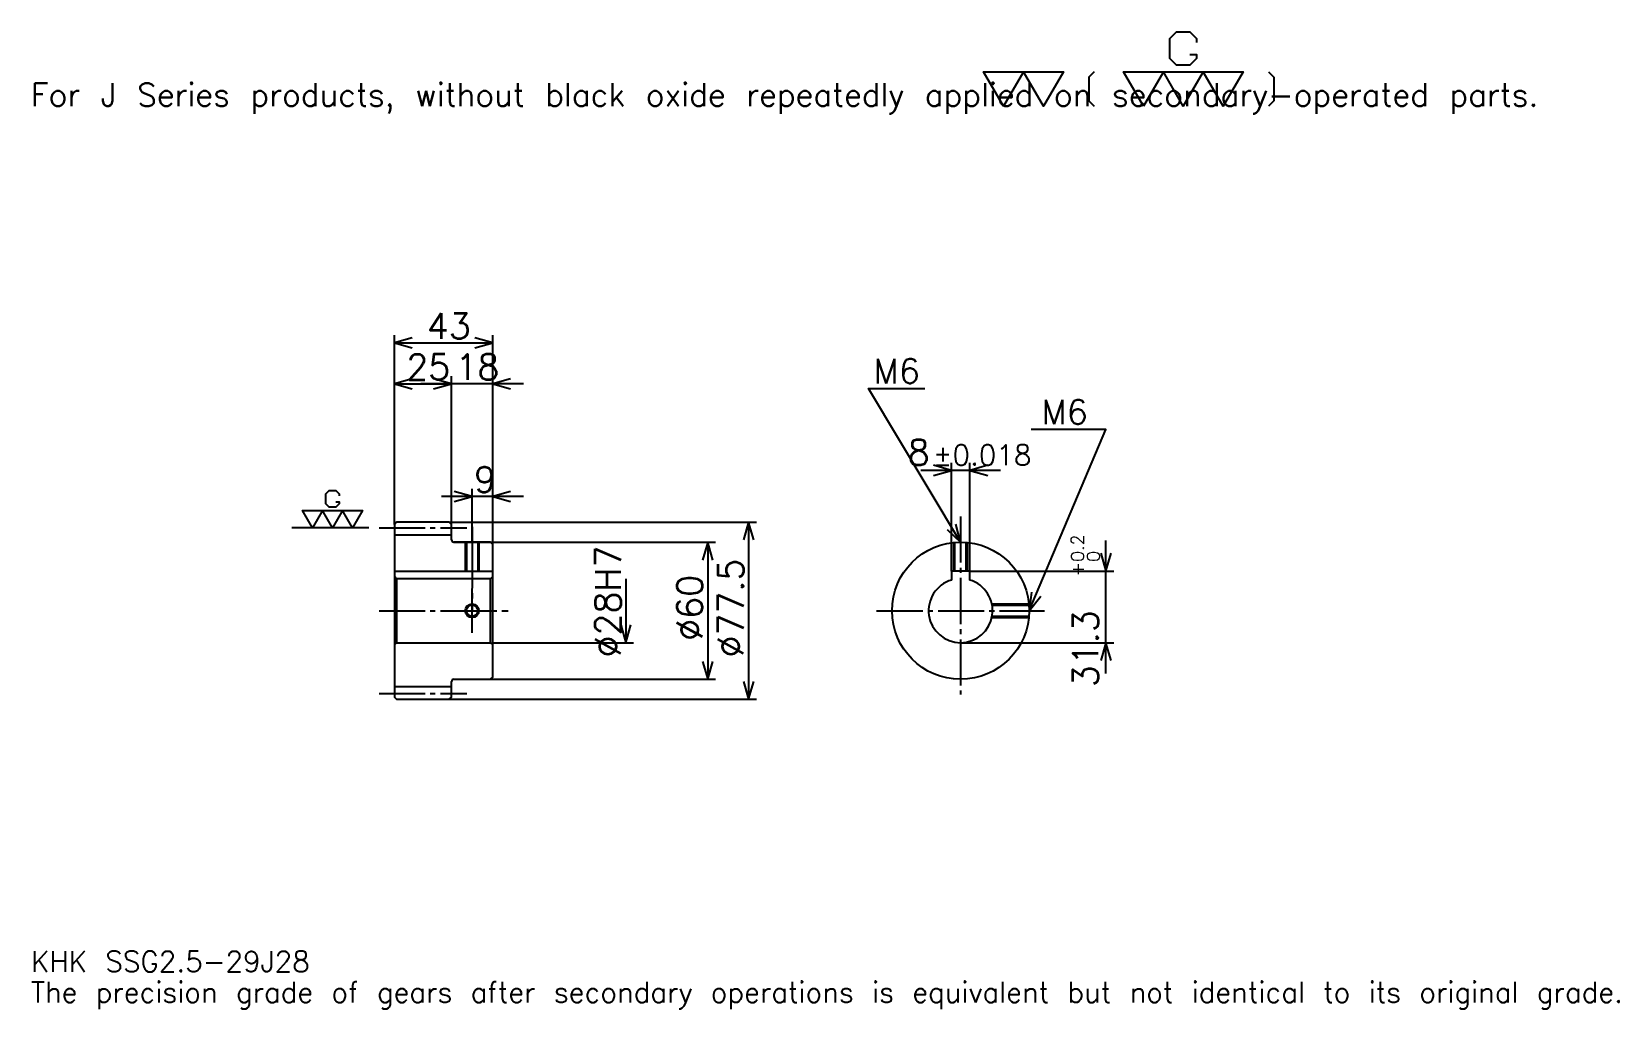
# Model space of a CAD drawing. Extents: x 23 to 717, y 8 to 436.
import ezdxf

# ---------------------------------------------------------------- set-up
doc = ezdxf.new("R2010")
doc.units = 0
doc.linetypes.add('DASHDOT', pattern=[26.869564, 20.152174, -2.23913, 2.23913, -2.23913])
doc.layers.get('0').update_dxf_attribs({"linetype": 'CONTINUOUS'})
doc.layers.add('DASHDOT', color=6, linetype='DASHDOT')
doc.styles.add('KANJI', font='TXT', dxfattribs={"bigfont": 'BIGFONT'})

msp = doc.modelspace()

# ---------------------------------------------------------------- linework, layer by layer
at = {"color": 5}
for p, q in [((181.369553, 221.239136), (181.369553, 302.967407)), ((181.369553, 299.608704), (224.369553, 299.608704)), ((224.369553, 221.239136), (224.369553, 302.967407)), ((206.369553, 221.239136), (206.369553, 285.054352)), ((181.369553, 281.695648), (206.369553, 281.695648)), ((237.804337, 281.695648), (192.934769, 281.695648)), ((446.456482, 243.83696), (411.586945, 243.83696)), ((425.021729, 199.789139), (425.021729, 247.195648)), ((433.021729, 199.789139), (433.021729, 247.195648)), ((237.804337, 232.434784), (201.934769, 232.434784)), ((215.369553, 221.239136), (215.369553, 235.793488)), ((181.369553, 220.239136), (181.369553, 221.239136)), ((205.369553, 221.239136), (224.369553, 221.239136)), ((206.369553, 220.239136), (206.369553, 221.239136)), ((215.369553, 212.489136), (215.369553, 221.239136)), ((215.369553, 212.489136), (215.369553, 221.239136)), ((224.369553, 221.239136), (339.684753, 221.239136)), ((224.369553, 211.489136), (224.369553, 221.239136)), ((336.32605, 221.239136), (336.32605, 143.739136)), ((207.369553, 212.489136), (224.369553, 212.489136)), ((224.369553, 212.489136), (321.771729, 212.489136)), ((318.413025, 212.489136), (318.413025, 152.489136)), ((492.608704, 155.054352), (492.608704, 213.223923)), ((282.586945, 196.489136), (282.586945, 168.489136)), ((433.021729, 199.789139), (495.967407, 199.789139)), ((224.369553, 168.489136), (285.945648, 168.489136)), ((429.021729, 168.489136), (495.967407, 168.489136)), ((207.369553, 152.489136), (224.369553, 152.489136)), ((224.369553, 152.489136), (321.771729, 152.489136)), ((205.369553, 143.739136), (224.369553, 143.739136)), ((224.369553, 143.739136), (339.684753, 143.739136))]:
    msp.add_line(p, q, dxfattribs=at)
at = {"color": 7}
msp.add_line((170.173904, 218.739136), (136.586945, 218.739136), dxfattribs=at)
at = {"color": 4}
for p, q in [((181.369553, 215.614136), (206.369553, 215.614136)), ((181.369553, 199.789139), (224.369553, 199.789139)), ((182.369553, 196.489136), (182.369553, 168.489136)), ((223.369553, 196.489136), (224.369553, 197.489136)), ((223.369553, 168.489136), (224.369553, 167.489136)), ((181.369553, 149.364136), (206.369553, 149.364136))]:
    msp.add_line(p, q, dxfattribs=at)
at = {"color": 7}
for points in [[(529.330444, 425.74826), (532.241333, 425.74826), (532.241333, 424.00174), (529.330444, 421.090881), (523.508667, 421.090881), (520.597839, 424.00174), (520.597839, 432.734344), (523.508667, 435.645233), (529.330444, 435.645233), (532.241333, 432.734344), (532.241333, 430.987823)], [(447.82608, 403.043488), (439.093475, 418.180023), (474.023895, 418.180023), (465.29129, 403.043488), (456.558685, 418.180023), (447.82608, 403.043488)], [(487.41391, 418.180023), (485.085205, 415.851318), (485.085205, 405.372192), (487.41391, 403.043488)], [(508.954346, 403.043488), (500.221741, 418.180023), (552.617371, 418.180023), (543.884766, 403.043488), (535.152161, 418.180023), (526.419556, 403.043488), (517.686951, 418.180023), (508.954346, 403.043488)], [(563.678711, 418.180023), (566.007385, 415.851318), (566.007385, 405.372192), (563.678711, 403.043488)], [(155.731506, 230.091522), (157.186951, 230.091522), (157.186951, 229.218262), (155.731506, 227.762833), (152.820633, 227.762833), (151.365204, 229.218262), (151.365204, 233.584564), (152.820633, 235.040009), (155.731506, 235.040009), (157.186951, 233.584564), (157.186951, 232.711304)], [(145.543457, 218.739136), (141.177155, 226.307404), (167.374985, 226.307404), (163.008682, 218.739136), (158.64238, 226.307404), (154.276077, 218.739136), (149.909775, 226.307404), (145.543457, 218.739136)]]:
    msp.add_lwpolyline(points, dxfattribs=at)
at = {"color": 5}
for points in [[(189.206512, 301.847839), (181.369553, 299.608704), (189.206512, 297.369568)], [(216.532593, 297.369568), (224.369553, 299.608704), (216.532593, 301.847839)], [(189.206512, 283.934784), (181.369553, 281.695648), (189.206512, 279.456543)], [(198.532593, 279.456543), (206.369553, 281.695648), (198.532593, 283.934784)], [(198.532593, 279.456543), (206.369553, 281.695648), (198.532593, 283.934784)], [(232.206512, 283.934784), (224.369553, 281.695648), (232.206512, 279.456543)], [(429.021729, 212.489136), (388.717377, 279.663055), (413.347809, 279.663055)], [(459.021729, 182.489136), (492.608704, 261.75), (459.917358, 261.75)], [(417.184753, 241.597824), (425.021729, 243.83696), (417.184753, 246.076096)], [(440.858704, 246.076096), (433.021729, 243.83696), (440.858704, 241.597824)], [(207.532593, 230.195648), (215.369553, 232.434784), (207.532593, 234.67392)], [(232.206512, 234.67392), (224.369553, 232.434784), (232.206512, 230.195648)], [(338.565186, 213.402176), (336.32605, 221.239136), (334.086914, 213.402176)], [(423.069611, 218.057251), (429.021729, 212.489136), (426.909668, 220.361298)], [(320.652161, 204.652176), (318.413025, 212.489136), (316.173889, 204.652176)], [(490.369568, 207.626099), (492.608704, 199.789139), (494.847839, 207.626099)], [(460.017761, 190.578598), (459.021729, 182.489136), (464.141113, 188.831329)], [(280.347809, 176.326096), (282.586945, 168.489136), (284.82608, 176.326096)], [(494.847839, 160.652176), (492.608704, 168.489136), (490.369568, 160.652176)], [(316.173889, 160.326096), (318.413025, 152.489136), (320.652161, 160.326096)], [(334.086914, 151.576096), (336.32605, 143.739136), (338.565186, 151.576096)]]:
    msp.add_lwpolyline(points, dxfattribs=at)
at = {"color": 4}
for points in [[(206.369553, 213.489136), (206.369553, 220.239136), (205.369553, 221.239136), (182.369553, 221.239136), (181.369553, 220.239136), (181.369553, 167.489136)], [(207.369553, 152.489136), (223.369553, 152.489136), (224.369553, 153.489136), (224.369553, 211.489136), (223.369553, 212.489136), (207.369553, 212.489136)], [(212.369553, 212.489136), (212.369553, 199.789139)], [(212.909546, 212.489136), (212.909546, 199.789139)], [(217.829559, 212.489136), (217.829559, 199.789139)], [(218.369553, 212.489136), (218.369553, 199.789139)], [(426.021729, 199.789139), (426.021729, 212.33876)], [(426.561707, 199.789139), (426.561707, 212.388107)], [(431.48175, 199.789139), (431.48175, 212.388107)], [(432.021729, 199.789139), (432.021729, 212.33876)], [(181.369553, 167.489136), (182.369553, 168.489136), (223.369553, 168.489136), (223.369553, 196.489136), (182.369553, 196.489136), (181.369553, 197.489136)], [(433.021729, 195.905548), (433.021729, 199.789139), (425.021729, 199.789139), (425.021729, 195.905548)], [(442.696533, 185.489136), (458.871338, 185.489136)], [(442.803894, 184.949142), (458.920715, 184.949142)], [(442.696533, 179.489136), (458.871338, 179.489136)], [(442.803894, 180.029129), (458.920715, 180.029129)], [(181.369553, 167.489136), (181.369553, 144.739136), (182.369553, 143.739136), (205.369553, 143.739136), (206.369553, 144.739136), (206.369553, 151.489136)]]:
    msp.add_lwpolyline(points, dxfattribs=at)
for centre, radius in [((429.021729, 182.489136), 30), ((215.369553, 182.489136), 2.46)]:
    msp.add_circle(centre, radius, dxfattribs=at)
at = {"color": 7}
msp.add_circle((215.369553, 182.489136), 3, dxfattribs=at)
at = {"color": 4}
for centre, radius, start, end in [((207.369553, 213.489136), 1, 180, 270), ((429.021729, 182.489136), 14, 106.601549926, 73.398450074), ((207.369553, 151.489136), 1, 90, 180)]:
    msp.add_arc(centre, radius, start, end, dxfattribs=at)
at = {"layer": 'DASHDOT', "color": 7}
for p, q in [((429.021729, 223.684784), (429.021729, 145.771744)), ((174.652161, 218.739136), (213.086945, 218.739136)), ((215.369553, 212.489136), (215.369553, 182.489136)), ((174.652161, 182.489136), (231.086945, 182.489136)), ((392.304321, 182.489136), (465.739136, 182.489136)), ((174.652161, 146.239136), (213.086945, 146.239136))]:
    msp.add_line(p, q, dxfattribs=at)
for points in [[(215.369553, 219.206528), (215.369553, 193.071747)], [(215.369553, 172.771744), (215.369553, 192.206528)], [(205.652161, 182.489136), (225.086945, 182.489136)]]:
    msp.add_lwpolyline(points, dxfattribs=at)

# ---------------------------------------------------------------- texts
at = {"color": 7, "style": 'KANJI'}
for s, height, p in [('For J Series products, without black oxide repeatedly applied on secondary-operated parts.', 10.076087, (22.391304, 403.043488)), ('43', 11.195652, (195.592377, 301.400024)), ('25', 11.195652, (186.592377, 283.486969)), ('18', 11.195652, (208.092377, 283.486969)), ('M6', 10.747827, (390.956512, 281.902161)), ('M6', 10.747827, (464.39563, 263.989136)), ('8', 11.195652, (405.911682, 246.076096)), ('%%p0.018', 8.956522, (416.994019, 246.076096)), ('9', 11.195652, (216.230957, 234.226089)), ('KHK SSG2.5-29J28', 8.956522, (22.391304, 24.630434)), ('The precision grade of gears after secondary operations is equivalent but not identical to its original grade.', 8.956522, (22.391304, 11.195652))]:
    msp.add_text(s, height=height, dxfattribs=at).set_placement(p)
for s, height, p in [('%%c28H7', 11.195652, (280.347809, 162.057068)), ('0.2', 5.597826, (482.980408, 203.815094)), ('%%c77.5', 11.195652, (334.086914, 162.057068)), ('+', 5.597826, (482.980408, 197.545532)), ('0', 5.597826, (489.921753, 203.815094)), ('%%c60', 11.195652, (316.173889, 169.334244)), ('31.3', 11.195652, (489.25, 149.086319))]:
    msp.add_text(s, height=height, rotation=90, dxfattribs=at).set_placement(p)

doc.saveas('drawing.dxf')
